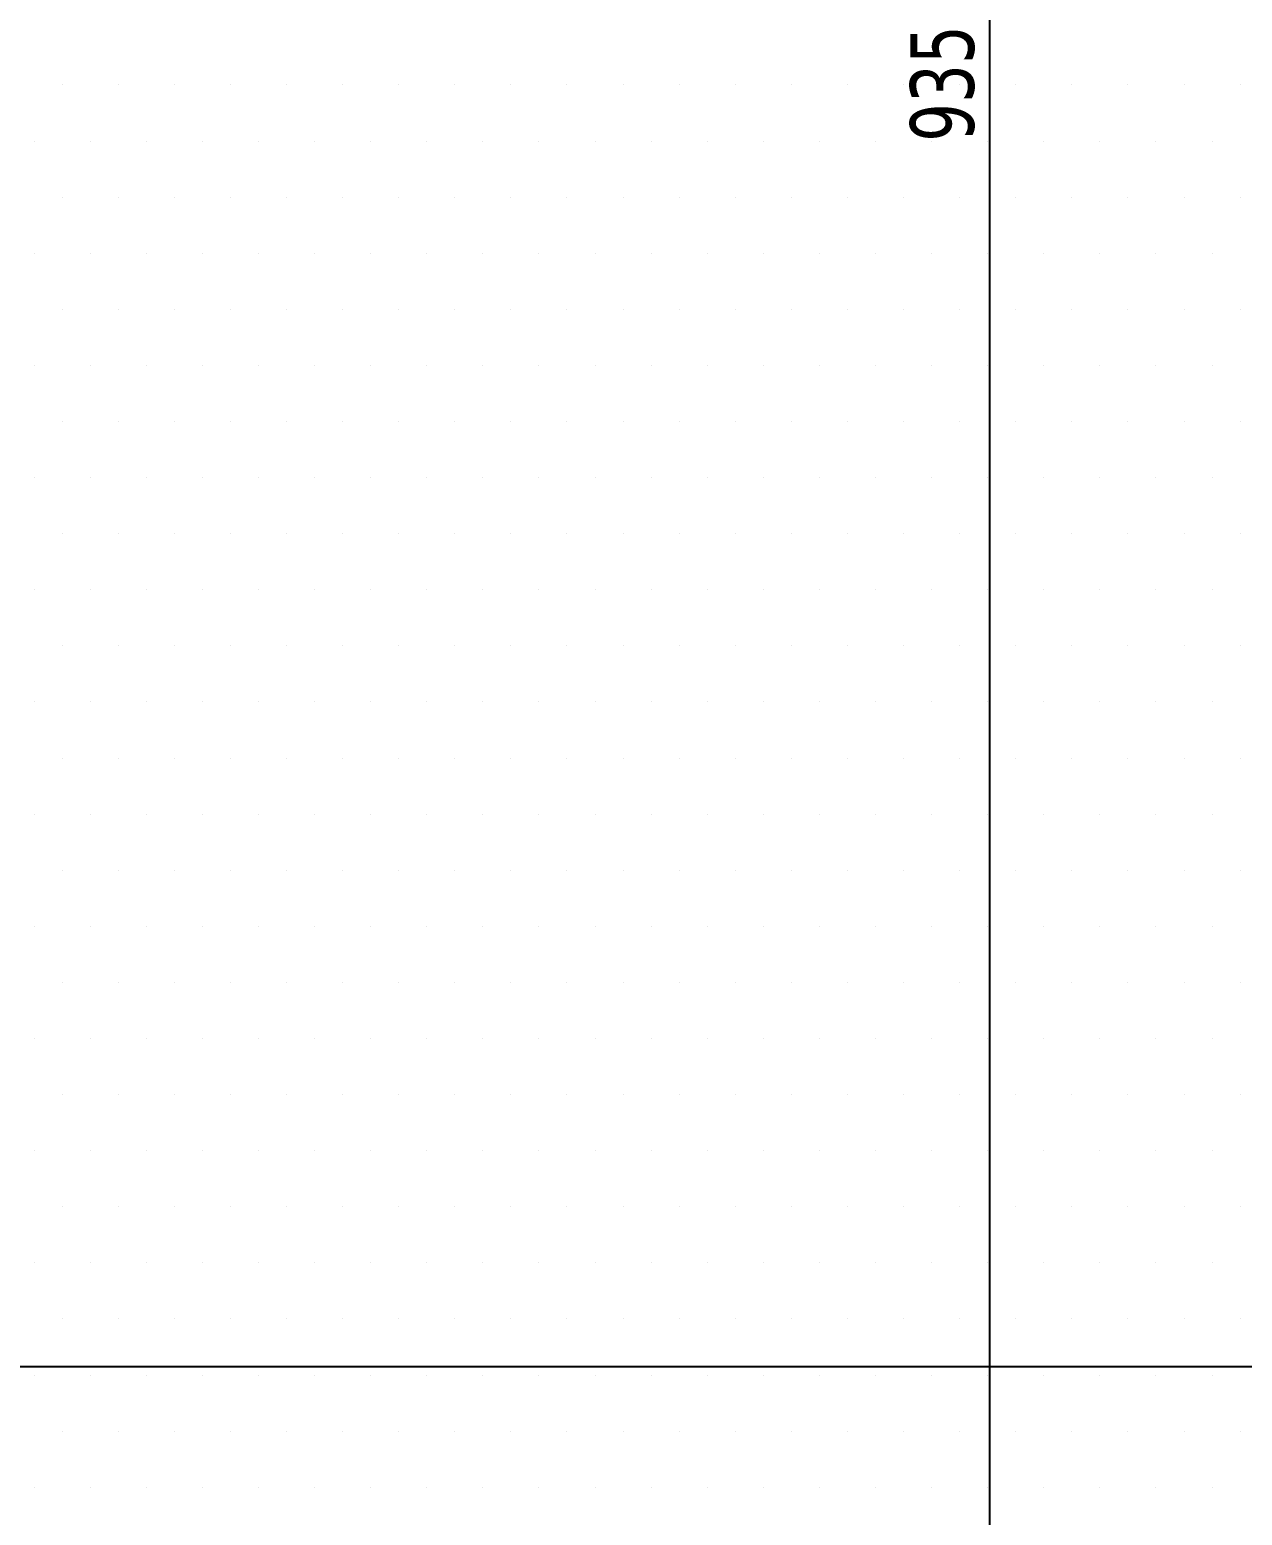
# Model space of a CAD drawing. Header units: millimetres. Extents: x 43168.9 to 43194.6, y -25545.1 to -25543.4.
# Drawn here: x 43180.1508 to 43180.2194, y -25544.4534 to -25544.3693 of the extents above; entities that cross this region are included whole.
import ezdxf

# ---------------------------------------------------------------- set-up
doc = ezdxf.new("R2010")
doc.units = ezdxf.units.MM
doc.header["$LTSCALE"] = 200
for name, color, linetype in [('olcudis_sgh', 185, 'Continuous'), ('olcuic_sgh', 183, 'Continuous'), ('tarama-zemin_sgh', 197, 'Continuous')]:
    doc.layers.add(name, color=color, linetype=linetype)
doc.styles.add('dim', font='VERDANA.TTF', dxfattribs={"width": 0.7})

msp = doc.modelspace()

# ---------------------------------------------------------------- linework, layer by layer
at = {"layer": 'olcudis_sgh'}
msp.add_line((43180.261128, -25544.445036), (43179.99063, -25544.445036), dxfattribs=at)
at = {"layer": 'olcuic_sgh'}
msp.add_line((43180.20515, -25544.466169), (43180.20515, -25544.27866), dxfattribs=at)
at = {"layer": 'tarama-zemin_sgh'}
for p, q in [((43180.152637, -25544.372475), (43180.152637, -25544.372475)), ((43180.155812, -25544.372475), (43180.155812, -25544.372475)), ((43180.158987, -25544.372475), (43180.158987, -25544.372475)), ((43180.162162, -25544.372475), (43180.162162, -25544.372475)), ((43180.165337, -25544.372475), (43180.165337, -25544.372475)), ((43180.168512, -25544.372475), (43180.168512, -25544.372475)), ((43180.171687, -25544.372475), (43180.171687, -25544.372475)), ((43180.174862, -25544.372475), (43180.174862, -25544.372475)), ((43180.178037, -25544.372475), (43180.178037, -25544.372475)), ((43180.181212, -25544.372475), (43180.181212, -25544.372475)), ((43180.184387, -25544.372475), (43180.184387, -25544.372475)), ((43180.187562, -25544.372475), (43180.187562, -25544.372475)), ((43180.190737, -25544.372475), (43180.190737, -25544.372475)), ((43180.193912, -25544.372475), (43180.193912, -25544.372475)), ((43180.197087, -25544.372475), (43180.197087, -25544.372475)), ((43180.200262, -25544.372475), (43180.200262, -25544.372475)), ((43180.203437, -25544.372475), (43180.203437, -25544.372475)), ((43180.206612, -25544.372475), (43180.206612, -25544.372475)), ((43180.209787, -25544.372475), (43180.209787, -25544.372475)), ((43180.212962, -25544.372475), (43180.212962, -25544.372475)), ((43180.216137, -25544.372475), (43180.216137, -25544.372475)), ((43180.219312, -25544.372475), (43180.219312, -25544.372475)), ((43180.15105, -25544.37565), (43180.15105, -25544.37565)), ((43180.154225, -25544.37565), (43180.154225, -25544.37565)), ((43180.1574, -25544.37565), (43180.1574, -25544.37565)), ((43180.160575, -25544.37565), (43180.160575, -25544.37565)), ((43180.16375, -25544.37565), (43180.16375, -25544.37565)), ((43180.166925, -25544.37565), (43180.166925, -25544.37565)), ((43180.1701, -25544.37565), (43180.1701, -25544.37565)), ((43180.173275, -25544.37565), (43180.173275, -25544.37565)), ((43180.17645, -25544.37565), (43180.17645, -25544.37565)), ((43180.179625, -25544.37565), (43180.179625, -25544.37565)), ((43180.1828, -25544.37565), (43180.1828, -25544.37565)), ((43180.185975, -25544.37565), (43180.185975, -25544.37565)), ((43180.18915, -25544.37565), (43180.18915, -25544.37565)), ((43180.192325, -25544.37565), (43180.192325, -25544.37565)), ((43180.1955, -25544.37565), (43180.1955, -25544.37565)), ((43180.198675, -25544.37565), (43180.198675, -25544.37565)), ((43180.20185, -25544.37565), (43180.20185, -25544.37565)), ((43180.205025, -25544.37565), (43180.205025, -25544.37565)), ((43180.2082, -25544.37565), (43180.2082, -25544.37565)), ((43180.211375, -25544.37565), (43180.211375, -25544.37565)), ((43180.21455, -25544.37565), (43180.21455, -25544.37565)), ((43180.217725, -25544.37565), (43180.217725, -25544.37565)), ((43180.152637, -25544.378825), (43180.152637, -25544.378825)), ((43180.155812, -25544.378825), (43180.155812, -25544.378825)), ((43180.158987, -25544.378825), (43180.158987, -25544.378825)), ((43180.162162, -25544.378825), (43180.162162, -25544.378825)), ((43180.165337, -25544.378825), (43180.165337, -25544.378825)), ((43180.168512, -25544.378825), (43180.168512, -25544.378825)), ((43180.171687, -25544.378825), (43180.171687, -25544.378825)), ((43180.174862, -25544.378825), (43180.174862, -25544.378825)), ((43180.178037, -25544.378825), (43180.178037, -25544.378825)), ((43180.181212, -25544.378825), (43180.181212, -25544.378825)), ((43180.184387, -25544.378825), (43180.184387, -25544.378825)), ((43180.187562, -25544.378825), (43180.187562, -25544.378825)), ((43180.190737, -25544.378825), (43180.190737, -25544.378825)), ((43180.193912, -25544.378825), (43180.193912, -25544.378825)), ((43180.197087, -25544.378825), (43180.197087, -25544.378825)), ((43180.200262, -25544.378825), (43180.200262, -25544.378825)), ((43180.203437, -25544.378825), (43180.203437, -25544.378825)), ((43180.206612, -25544.378825), (43180.206612, -25544.378825)), ((43180.209787, -25544.378825), (43180.209787, -25544.378825)), ((43180.212962, -25544.378825), (43180.212962, -25544.378825)), ((43180.216137, -25544.378825), (43180.216137, -25544.378825)), ((43180.219312, -25544.378825), (43180.219312, -25544.378825)), ((43180.15105, -25544.382), (43180.15105, -25544.382)), ((43180.154225, -25544.382), (43180.154225, -25544.382)), ((43180.1574, -25544.382), (43180.1574, -25544.382)), ((43180.160575, -25544.382), (43180.160575, -25544.382)), ((43180.16375, -25544.382), (43180.16375, -25544.382)), ((43180.166925, -25544.382), (43180.166925, -25544.382)), ((43180.1701, -25544.382), (43180.1701, -25544.382)), ((43180.173275, -25544.382), (43180.173275, -25544.382)), ((43180.17645, -25544.382), (43180.17645, -25544.382)), ((43180.179625, -25544.382), (43180.179625, -25544.382)), ((43180.1828, -25544.382), (43180.1828, -25544.382)), ((43180.185975, -25544.382), (43180.185975, -25544.382)), ((43180.18915, -25544.382), (43180.18915, -25544.382)), ((43180.192325, -25544.382), (43180.192325, -25544.382)), ((43180.1955, -25544.382), (43180.1955, -25544.382)), ((43180.198675, -25544.382), (43180.198675, -25544.382)), ((43180.20185, -25544.382), (43180.20185, -25544.382)), ((43180.205025, -25544.382), (43180.205025, -25544.382)), ((43180.2082, -25544.382), (43180.2082, -25544.382)), ((43180.211375, -25544.382), (43180.211375, -25544.382)), ((43180.21455, -25544.382), (43180.21455, -25544.382)), ((43180.217725, -25544.382), (43180.217725, -25544.382)), ((43180.152637, -25544.385175), (43180.152637, -25544.385175)), ((43180.155812, -25544.385175), (43180.155812, -25544.385175)), ((43180.158987, -25544.385175), (43180.158987, -25544.385175)), ((43180.162162, -25544.385175), (43180.162162, -25544.385175)), ((43180.165337, -25544.385175), (43180.165337, -25544.385175)), ((43180.168512, -25544.385175), (43180.168512, -25544.385175)), ((43180.171687, -25544.385175), (43180.171687, -25544.385175)), ((43180.174862, -25544.385175), (43180.174862, -25544.385175)), ((43180.178037, -25544.385175), (43180.178037, -25544.385175)), ((43180.181212, -25544.385175), (43180.181212, -25544.385175)), ((43180.184387, -25544.385175), (43180.184387, -25544.385175)), ((43180.187562, -25544.385175), (43180.187562, -25544.385175)), ((43180.190737, -25544.385175), (43180.190737, -25544.385175)), ((43180.193912, -25544.385175), (43180.193912, -25544.385175)), ((43180.197087, -25544.385175), (43180.197087, -25544.385175)), ((43180.200262, -25544.385175), (43180.200262, -25544.385175)), ((43180.203437, -25544.385175), (43180.203437, -25544.385175)), ((43180.206612, -25544.385175), (43180.206612, -25544.385175)), ((43180.209787, -25544.385175), (43180.209787, -25544.385175)), ((43180.212962, -25544.385175), (43180.212962, -25544.385175)), ((43180.216137, -25544.385175), (43180.216137, -25544.385175)), ((43180.219312, -25544.385175), (43180.219312, -25544.385175)), ((43180.15105, -25544.38835), (43180.15105, -25544.38835)), ((43180.154225, -25544.38835), (43180.154225, -25544.38835)), ((43180.1574, -25544.38835), (43180.1574, -25544.38835)), ((43180.160575, -25544.38835), (43180.160575, -25544.38835)), ((43180.16375, -25544.38835), (43180.16375, -25544.38835)), ((43180.166925, -25544.38835), (43180.166925, -25544.38835)), ((43180.1701, -25544.38835), (43180.1701, -25544.38835)), ((43180.173275, -25544.38835), (43180.173275, -25544.38835)), ((43180.17645, -25544.38835), (43180.17645, -25544.38835)), ((43180.179625, -25544.38835), (43180.179625, -25544.38835)), ((43180.1828, -25544.38835), (43180.1828, -25544.38835)), ((43180.185975, -25544.38835), (43180.185975, -25544.38835)), ((43180.18915, -25544.38835), (43180.18915, -25544.38835)), ((43180.192325, -25544.38835), (43180.192325, -25544.38835)), ((43180.1955, -25544.38835), (43180.1955, -25544.38835)), ((43180.198675, -25544.38835), (43180.198675, -25544.38835)), ((43180.20185, -25544.38835), (43180.20185, -25544.38835)), ((43180.205025, -25544.38835), (43180.205025, -25544.38835)), ((43180.2082, -25544.38835), (43180.2082, -25544.38835)), ((43180.211375, -25544.38835), (43180.211375, -25544.38835)), ((43180.21455, -25544.38835), (43180.21455, -25544.38835)), ((43180.217725, -25544.38835), (43180.217725, -25544.38835)), ((43180.152637, -25544.391525), (43180.152637, -25544.391525)), ((43180.155812, -25544.391525), (43180.155812, -25544.391525)), ((43180.158987, -25544.391525), (43180.158987, -25544.391525)), ((43180.162162, -25544.391525), (43180.162162, -25544.391525)), ((43180.165337, -25544.391525), (43180.165337, -25544.391525)), ((43180.168512, -25544.391525), (43180.168512, -25544.391525)), ((43180.171687, -25544.391525), (43180.171687, -25544.391525)), ((43180.174862, -25544.391525), (43180.174862, -25544.391525)), ((43180.178037, -25544.391525), (43180.178037, -25544.391525)), ((43180.181212, -25544.391525), (43180.181212, -25544.391525)), ((43180.184387, -25544.391525), (43180.184387, -25544.391525)), ((43180.187562, -25544.391525), (43180.187562, -25544.391525)), ((43180.190737, -25544.391525), (43180.190737, -25544.391525)), ((43180.193912, -25544.391525), (43180.193912, -25544.391525)), ((43180.197087, -25544.391525), (43180.197087, -25544.391525)), ((43180.200262, -25544.391525), (43180.200262, -25544.391525)), ((43180.203437, -25544.391525), (43180.203437, -25544.391525)), ((43180.206612, -25544.391525), (43180.206612, -25544.391525)), ((43180.209787, -25544.391525), (43180.209787, -25544.391525)), ((43180.212962, -25544.391525), (43180.212962, -25544.391525)), ((43180.216137, -25544.391525), (43180.216137, -25544.391525)), ((43180.219312, -25544.391525), (43180.219312, -25544.391525)), ((43180.15105, -25544.3947), (43180.15105, -25544.3947)), ((43180.154225, -25544.3947), (43180.154225, -25544.3947)), ((43180.1574, -25544.3947), (43180.1574, -25544.3947)), ((43180.160575, -25544.3947), (43180.160575, -25544.3947)), ((43180.16375, -25544.3947), (43180.16375, -25544.3947)), ((43180.166925, -25544.3947), (43180.166925, -25544.3947)), ((43180.1701, -25544.3947), (43180.1701, -25544.3947)), ((43180.173275, -25544.3947), (43180.173275, -25544.3947)), ((43180.17645, -25544.3947), (43180.17645, -25544.3947)), ((43180.179625, -25544.3947), (43180.179625, -25544.3947)), ((43180.1828, -25544.3947), (43180.1828, -25544.3947)), ((43180.185975, -25544.3947), (43180.185975, -25544.3947)), ((43180.18915, -25544.3947), (43180.18915, -25544.3947)), ((43180.192325, -25544.3947), (43180.192325, -25544.3947)), ((43180.1955, -25544.3947), (43180.1955, -25544.3947)), ((43180.198675, -25544.3947), (43180.198675, -25544.3947)), ((43180.20185, -25544.3947), (43180.20185, -25544.3947)), ((43180.205025, -25544.3947), (43180.205025, -25544.3947)), ((43180.2082, -25544.3947), (43180.2082, -25544.3947)), ((43180.211375, -25544.3947), (43180.211375, -25544.3947)), ((43180.21455, -25544.3947), (43180.21455, -25544.3947)), ((43180.217725, -25544.3947), (43180.217725, -25544.3947)), ((43180.152637, -25544.397875), (43180.152637, -25544.397875)), ((43180.155812, -25544.397875), (43180.155812, -25544.397875)), ((43180.158987, -25544.397875), (43180.158987, -25544.397875)), ((43180.162162, -25544.397875), (43180.162162, -25544.397875)), ((43180.165337, -25544.397875), (43180.165337, -25544.397875)), ((43180.168512, -25544.397875), (43180.168512, -25544.397875)), ((43180.171687, -25544.397875), (43180.171687, -25544.397875)), ((43180.174862, -25544.397875), (43180.174862, -25544.397875)), ((43180.178037, -25544.397875), (43180.178037, -25544.397875)), ((43180.181212, -25544.397875), (43180.181212, -25544.397875)), ((43180.184387, -25544.397875), (43180.184387, -25544.397875)), ((43180.187562, -25544.397875), (43180.187562, -25544.397875)), ((43180.190737, -25544.397875), (43180.190737, -25544.397875)), ((43180.193912, -25544.397875), (43180.193912, -25544.397875)), ((43180.197087, -25544.397875), (43180.197087, -25544.397875)), ((43180.200262, -25544.397875), (43180.200262, -25544.397875)), ((43180.203437, -25544.397875), (43180.203437, -25544.397875)), ((43180.206612, -25544.397875), (43180.206612, -25544.397875)), ((43180.209787, -25544.397875), (43180.209787, -25544.397875)), ((43180.212962, -25544.397875), (43180.212962, -25544.397875)), ((43180.216137, -25544.397875), (43180.216137, -25544.397875)), ((43180.219312, -25544.397875), (43180.219312, -25544.397875)), ((43180.15105, -25544.40105), (43180.15105, -25544.40105)), ((43180.154225, -25544.40105), (43180.154225, -25544.40105)), ((43180.1574, -25544.40105), (43180.1574, -25544.40105)), ((43180.160575, -25544.40105), (43180.160575, -25544.40105)), ((43180.16375, -25544.40105), (43180.16375, -25544.40105)), ((43180.166925, -25544.40105), (43180.166925, -25544.40105)), ((43180.1701, -25544.40105), (43180.1701, -25544.40105)), ((43180.173275, -25544.40105), (43180.173275, -25544.40105)), ((43180.17645, -25544.40105), (43180.17645, -25544.40105)), ((43180.179625, -25544.40105), (43180.179625, -25544.40105)), ((43180.1828, -25544.40105), (43180.1828, -25544.40105)), ((43180.185975, -25544.40105), (43180.185975, -25544.40105)), ((43180.18915, -25544.40105), (43180.18915, -25544.40105)), ((43180.192325, -25544.40105), (43180.192325, -25544.40105)), ((43180.1955, -25544.40105), (43180.1955, -25544.40105)), ((43180.198675, -25544.40105), (43180.198675, -25544.40105)), ((43180.20185, -25544.40105), (43180.20185, -25544.40105)), ((43180.205025, -25544.40105), (43180.205025, -25544.40105)), ((43180.2082, -25544.40105), (43180.2082, -25544.40105)), ((43180.211375, -25544.40105), (43180.211375, -25544.40105)), ((43180.21455, -25544.40105), (43180.21455, -25544.40105)), ((43180.217725, -25544.40105), (43180.217725, -25544.40105)), ((43180.152637, -25544.404225), (43180.152637, -25544.404225)), ((43180.155812, -25544.404225), (43180.155812, -25544.404225)), ((43180.158987, -25544.404225), (43180.158987, -25544.404225)), ((43180.162162, -25544.404225), (43180.162162, -25544.404225)), ((43180.165337, -25544.404225), (43180.165337, -25544.404225)), ((43180.168512, -25544.404225), (43180.168512, -25544.404225)), ((43180.171687, -25544.404225), (43180.171687, -25544.404225)), ((43180.174862, -25544.404225), (43180.174862, -25544.404225)), ((43180.178037, -25544.404225), (43180.178037, -25544.404225)), ((43180.181212, -25544.404225), (43180.181212, -25544.404225)), ((43180.184387, -25544.404225), (43180.184387, -25544.404225)), ((43180.187562, -25544.404225), (43180.187562, -25544.404225)), ((43180.190737, -25544.404225), (43180.190737, -25544.404225)), ((43180.193912, -25544.404225), (43180.193912, -25544.404225)), ((43180.197087, -25544.404225), (43180.197087, -25544.404225)), ((43180.200262, -25544.404225), (43180.200262, -25544.404225)), ((43180.203437, -25544.404225), (43180.203437, -25544.404225)), ((43180.206612, -25544.404225), (43180.206612, -25544.404225)), ((43180.209787, -25544.404225), (43180.209787, -25544.404225)), ((43180.212962, -25544.404225), (43180.212962, -25544.404225)), ((43180.216137, -25544.404225), (43180.216137, -25544.404225)), ((43180.219312, -25544.404225), (43180.219312, -25544.404225)), ((43180.15105, -25544.4074), (43180.15105, -25544.4074)), ((43180.154225, -25544.4074), (43180.154225, -25544.4074)), ((43180.1574, -25544.4074), (43180.1574, -25544.4074)), ((43180.160575, -25544.4074), (43180.160575, -25544.4074)), ((43180.16375, -25544.4074), (43180.16375, -25544.4074)), ((43180.166925, -25544.4074), (43180.166925, -25544.4074)), ((43180.1701, -25544.4074), (43180.1701, -25544.4074)), ((43180.173275, -25544.4074), (43180.173275, -25544.4074)), ((43180.17645, -25544.4074), (43180.17645, -25544.4074)), ((43180.179625, -25544.4074), (43180.179625, -25544.4074)), ((43180.1828, -25544.4074), (43180.1828, -25544.4074)), ((43180.185975, -25544.4074), (43180.185975, -25544.4074)), ((43180.18915, -25544.4074), (43180.18915, -25544.4074)), ((43180.192325, -25544.4074), (43180.192325, -25544.4074)), ((43180.1955, -25544.4074), (43180.1955, -25544.4074)), ((43180.198675, -25544.4074), (43180.198675, -25544.4074)), ((43180.20185, -25544.4074), (43180.20185, -25544.4074)), ((43180.205025, -25544.4074), (43180.205025, -25544.4074)), ((43180.2082, -25544.4074), (43180.2082, -25544.4074)), ((43180.211375, -25544.4074), (43180.211375, -25544.4074)), ((43180.21455, -25544.4074), (43180.21455, -25544.4074)), ((43180.217725, -25544.4074), (43180.217725, -25544.4074)), ((43180.152637, -25544.410575), (43180.152637, -25544.410575)), ((43180.155812, -25544.410575), (43180.155812, -25544.410575)), ((43180.158987, -25544.410575), (43180.158987, -25544.410575)), ((43180.162162, -25544.410575), (43180.162162, -25544.410575)), ((43180.165337, -25544.410575), (43180.165337, -25544.410575)), ((43180.168512, -25544.410575), (43180.168512, -25544.410575)), ((43180.171687, -25544.410575), (43180.171687, -25544.410575)), ((43180.174862, -25544.410575), (43180.174862, -25544.410575)), ((43180.178037, -25544.410575), (43180.178037, -25544.410575)), ((43180.181212, -25544.410575), (43180.181212, -25544.410575)), ((43180.184387, -25544.410575), (43180.184387, -25544.410575)), ((43180.187562, -25544.410575), (43180.187562, -25544.410575)), ((43180.190737, -25544.410575), (43180.190737, -25544.410575)), ((43180.193912, -25544.410575), (43180.193912, -25544.410575)), ((43180.197087, -25544.410575), (43180.197087, -25544.410575)), ((43180.200262, -25544.410575), (43180.200262, -25544.410575)), ((43180.203437, -25544.410575), (43180.203437, -25544.410575)), ((43180.206612, -25544.410575), (43180.206612, -25544.410575)), ((43180.209787, -25544.410575), (43180.209787, -25544.410575)), ((43180.212962, -25544.410575), (43180.212962, -25544.410575)), ((43180.216137, -25544.410575), (43180.216137, -25544.410575)), ((43180.219312, -25544.410575), (43180.219312, -25544.410575)), ((43180.15105, -25544.41375), (43180.15105, -25544.41375)), ((43180.154225, -25544.41375), (43180.154225, -25544.41375)), ((43180.1574, -25544.41375), (43180.1574, -25544.41375)), ((43180.160575, -25544.41375), (43180.160575, -25544.41375)), ((43180.16375, -25544.41375), (43180.16375, -25544.41375)), ((43180.166925, -25544.41375), (43180.166925, -25544.41375)), ((43180.1701, -25544.41375), (43180.1701, -25544.41375)), ((43180.173275, -25544.41375), (43180.173275, -25544.41375)), ((43180.17645, -25544.41375), (43180.17645, -25544.41375)), ((43180.179625, -25544.41375), (43180.179625, -25544.41375)), ((43180.1828, -25544.41375), (43180.1828, -25544.41375)), ((43180.185975, -25544.41375), (43180.185975, -25544.41375)), ((43180.18915, -25544.41375), (43180.18915, -25544.41375)), ((43180.192325, -25544.41375), (43180.192325, -25544.41375)), ((43180.1955, -25544.41375), (43180.1955, -25544.41375)), ((43180.198675, -25544.41375), (43180.198675, -25544.41375)), ((43180.20185, -25544.41375), (43180.20185, -25544.41375)), ((43180.205025, -25544.41375), (43180.205025, -25544.41375)), ((43180.2082, -25544.41375), (43180.2082, -25544.41375)), ((43180.211375, -25544.41375), (43180.211375, -25544.41375)), ((43180.21455, -25544.41375), (43180.21455, -25544.41375)), ((43180.217725, -25544.41375), (43180.217725, -25544.41375)), ((43180.152637, -25544.416925), (43180.152637, -25544.416925)), ((43180.155812, -25544.416925), (43180.155812, -25544.416925)), ((43180.158987, -25544.416925), (43180.158987, -25544.416925)), ((43180.162162, -25544.416925), (43180.162162, -25544.416925)), ((43180.165337, -25544.416925), (43180.165337, -25544.416925)), ((43180.168512, -25544.416925), (43180.168512, -25544.416925)), ((43180.171687, -25544.416925), (43180.171687, -25544.416925)), ((43180.174862, -25544.416925), (43180.174862, -25544.416925)), ((43180.178037, -25544.416925), (43180.178037, -25544.416925)), ((43180.181212, -25544.416925), (43180.181212, -25544.416925)), ((43180.184387, -25544.416925), (43180.184387, -25544.416925)), ((43180.187562, -25544.416925), (43180.187562, -25544.416925)), ((43180.190737, -25544.416925), (43180.190737, -25544.416925)), ((43180.193912, -25544.416925), (43180.193912, -25544.416925)), ((43180.197087, -25544.416925), (43180.197087, -25544.416925)), ((43180.200262, -25544.416925), (43180.200262, -25544.416925)), ((43180.203437, -25544.416925), (43180.203437, -25544.416925)), ((43180.206612, -25544.416925), (43180.206612, -25544.416925)), ((43180.209787, -25544.416925), (43180.209787, -25544.416925)), ((43180.212962, -25544.416925), (43180.212962, -25544.416925)), ((43180.216137, -25544.416925), (43180.216137, -25544.416925)), ((43180.219312, -25544.416925), (43180.219312, -25544.416925)), ((43180.15105, -25544.4201), (43180.15105, -25544.4201)), ((43180.154225, -25544.4201), (43180.154225, -25544.4201)), ((43180.1574, -25544.4201), (43180.1574, -25544.4201)), ((43180.160575, -25544.4201), (43180.160575, -25544.4201)), ((43180.16375, -25544.4201), (43180.16375, -25544.4201)), ((43180.166925, -25544.4201), (43180.166925, -25544.4201)), ((43180.1701, -25544.4201), (43180.1701, -25544.4201)), ((43180.173275, -25544.4201), (43180.173275, -25544.4201)), ((43180.17645, -25544.4201), (43180.17645, -25544.4201)), ((43180.179625, -25544.4201), (43180.179625, -25544.4201)), ((43180.1828, -25544.4201), (43180.1828, -25544.4201)), ((43180.185975, -25544.4201), (43180.185975, -25544.4201)), ((43180.18915, -25544.4201), (43180.18915, -25544.4201)), ((43180.192325, -25544.4201), (43180.192325, -25544.4201)), ((43180.1955, -25544.4201), (43180.1955, -25544.4201)), ((43180.198675, -25544.4201), (43180.198675, -25544.4201)), ((43180.20185, -25544.4201), (43180.20185, -25544.4201)), ((43180.205025, -25544.4201), (43180.205025, -25544.4201)), ((43180.2082, -25544.4201), (43180.2082, -25544.4201)), ((43180.211375, -25544.4201), (43180.211375, -25544.4201)), ((43180.21455, -25544.4201), (43180.21455, -25544.4201)), ((43180.217725, -25544.4201), (43180.217725, -25544.4201)), ((43180.152637, -25544.423275), (43180.152637, -25544.423275)), ((43180.155812, -25544.423275), (43180.155812, -25544.423275)), ((43180.158987, -25544.423275), (43180.158987, -25544.423275)), ((43180.162162, -25544.423275), (43180.162162, -25544.423275)), ((43180.165337, -25544.423275), (43180.165337, -25544.423275)), ((43180.168512, -25544.423275), (43180.168512, -25544.423275)), ((43180.171687, -25544.423275), (43180.171687, -25544.423275)), ((43180.174862, -25544.423275), (43180.174862, -25544.423275)), ((43180.178037, -25544.423275), (43180.178037, -25544.423275)), ((43180.181212, -25544.423275), (43180.181212, -25544.423275)), ((43180.184387, -25544.423275), (43180.184387, -25544.423275)), ((43180.187562, -25544.423275), (43180.187562, -25544.423275)), ((43180.190737, -25544.423275), (43180.190737, -25544.423275)), ((43180.193912, -25544.423275), (43180.193912, -25544.423275)), ((43180.197087, -25544.423275), (43180.197087, -25544.423275)), ((43180.200262, -25544.423275), (43180.200262, -25544.423275)), ((43180.203437, -25544.423275), (43180.203437, -25544.423275)), ((43180.206612, -25544.423275), (43180.206612, -25544.423275)), ((43180.209787, -25544.423275), (43180.209787, -25544.423275)), ((43180.212962, -25544.423275), (43180.212962, -25544.423275)), ((43180.216137, -25544.423275), (43180.216137, -25544.423275)), ((43180.219312, -25544.423275), (43180.219312, -25544.423275)), ((43180.15105, -25544.42645), (43180.15105, -25544.42645)), ((43180.154225, -25544.42645), (43180.154225, -25544.42645)), ((43180.1574, -25544.42645), (43180.1574, -25544.42645)), ((43180.160575, -25544.42645), (43180.160575, -25544.42645)), ((43180.16375, -25544.42645), (43180.16375, -25544.42645)), ((43180.166925, -25544.42645), (43180.166925, -25544.42645)), ((43180.1701, -25544.42645), (43180.1701, -25544.42645)), ((43180.173275, -25544.42645), (43180.173275, -25544.42645)), ((43180.17645, -25544.42645), (43180.17645, -25544.42645)), ((43180.179625, -25544.42645), (43180.179625, -25544.42645)), ((43180.1828, -25544.42645), (43180.1828, -25544.42645)), ((43180.185975, -25544.42645), (43180.185975, -25544.42645)), ((43180.18915, -25544.42645), (43180.18915, -25544.42645)), ((43180.192325, -25544.42645), (43180.192325, -25544.42645)), ((43180.1955, -25544.42645), (43180.1955, -25544.42645)), ((43180.198675, -25544.42645), (43180.198675, -25544.42645)), ((43180.20185, -25544.42645), (43180.20185, -25544.42645)), ((43180.205025, -25544.42645), (43180.205025, -25544.42645)), ((43180.2082, -25544.42645), (43180.2082, -25544.42645)), ((43180.211375, -25544.42645), (43180.211375, -25544.42645)), ((43180.21455, -25544.42645), (43180.21455, -25544.42645)), ((43180.217725, -25544.42645), (43180.217725, -25544.42645)), ((43180.152637, -25544.429625), (43180.152637, -25544.429625)), ((43180.155812, -25544.429625), (43180.155812, -25544.429625)), ((43180.158987, -25544.429625), (43180.158987, -25544.429625)), ((43180.162162, -25544.429625), (43180.162162, -25544.429625)), ((43180.165337, -25544.429625), (43180.165337, -25544.429625)), ((43180.168512, -25544.429625), (43180.168512, -25544.429625)), ((43180.171687, -25544.429625), (43180.171687, -25544.429625)), ((43180.174862, -25544.429625), (43180.174862, -25544.429625)), ((43180.178037, -25544.429625), (43180.178037, -25544.429625)), ((43180.181212, -25544.429625), (43180.181212, -25544.429625)), ((43180.184387, -25544.429625), (43180.184387, -25544.429625)), ((43180.187562, -25544.429625), (43180.187562, -25544.429625)), ((43180.190737, -25544.429625), (43180.190737, -25544.429625)), ((43180.193912, -25544.429625), (43180.193912, -25544.429625)), ((43180.197087, -25544.429625), (43180.197087, -25544.429625)), ((43180.200262, -25544.429625), (43180.200262, -25544.429625)), ((43180.203437, -25544.429625), (43180.203437, -25544.429625)), ((43180.206612, -25544.429625), (43180.206612, -25544.429625)), ((43180.209787, -25544.429625), (43180.209787, -25544.429625)), ((43180.212962, -25544.429625), (43180.212962, -25544.429625)), ((43180.216137, -25544.429625), (43180.216137, -25544.429625)), ((43180.219312, -25544.429625), (43180.219312, -25544.429625)), ((43180.15105, -25544.4328), (43180.15105, -25544.4328)), ((43180.154225, -25544.4328), (43180.154225, -25544.4328)), ((43180.1574, -25544.4328), (43180.1574, -25544.4328)), ((43180.160575, -25544.4328), (43180.160575, -25544.4328)), ((43180.16375, -25544.4328), (43180.16375, -25544.4328)), ((43180.166925, -25544.4328), (43180.166925, -25544.4328)), ((43180.1701, -25544.4328), (43180.1701, -25544.4328)), ((43180.173275, -25544.4328), (43180.173275, -25544.4328)), ((43180.17645, -25544.4328), (43180.17645, -25544.4328)), ((43180.179625, -25544.4328), (43180.179625, -25544.4328)), ((43180.1828, -25544.4328), (43180.1828, -25544.4328)), ((43180.185975, -25544.4328), (43180.185975, -25544.4328)), ((43180.18915, -25544.4328), (43180.18915, -25544.4328)), ((43180.192325, -25544.4328), (43180.192325, -25544.4328)), ((43180.1955, -25544.4328), (43180.1955, -25544.4328)), ((43180.198675, -25544.4328), (43180.198675, -25544.4328)), ((43180.20185, -25544.4328), (43180.20185, -25544.4328)), ((43180.205025, -25544.4328), (43180.205025, -25544.4328)), ((43180.2082, -25544.4328), (43180.2082, -25544.4328)), ((43180.211375, -25544.4328), (43180.211375, -25544.4328)), ((43180.21455, -25544.4328), (43180.21455, -25544.4328)), ((43180.217725, -25544.4328), (43180.217725, -25544.4328)), ((43180.152637, -25544.435975), (43180.152637, -25544.435975)), ((43180.155812, -25544.435975), (43180.155812, -25544.435975)), ((43180.158987, -25544.435975), (43180.158987, -25544.435975)), ((43180.162162, -25544.435975), (43180.162162, -25544.435975)), ((43180.165337, -25544.435975), (43180.165337, -25544.435975)), ((43180.168512, -25544.435975), (43180.168512, -25544.435975)), ((43180.171687, -25544.435975), (43180.171687, -25544.435975)), ((43180.174862, -25544.435975), (43180.174862, -25544.435975)), ((43180.178037, -25544.435975), (43180.178037, -25544.435975)), ((43180.181212, -25544.435975), (43180.181212, -25544.435975)), ((43180.184387, -25544.435975), (43180.184387, -25544.435975)), ((43180.187562, -25544.435975), (43180.187562, -25544.435975)), ((43180.190737, -25544.435975), (43180.190737, -25544.435975)), ((43180.193912, -25544.435975), (43180.193912, -25544.435975)), ((43180.197087, -25544.435975), (43180.197087, -25544.435975)), ((43180.200262, -25544.435975), (43180.200262, -25544.435975)), ((43180.203437, -25544.435975), (43180.203437, -25544.435975)), ((43180.206612, -25544.435975), (43180.206612, -25544.435975)), ((43180.209787, -25544.435975), (43180.209787, -25544.435975)), ((43180.212962, -25544.435975), (43180.212962, -25544.435975)), ((43180.216137, -25544.435975), (43180.216137, -25544.435975)), ((43180.219312, -25544.435975), (43180.219312, -25544.435975)), ((43180.15105, -25544.43915), (43180.15105, -25544.43915)), ((43180.154225, -25544.43915), (43180.154225, -25544.43915)), ((43180.1574, -25544.43915), (43180.1574, -25544.43915)), ((43180.160575, -25544.43915), (43180.160575, -25544.43915)), ((43180.16375, -25544.43915), (43180.16375, -25544.43915)), ((43180.166925, -25544.43915), (43180.166925, -25544.43915)), ((43180.1701, -25544.43915), (43180.1701, -25544.43915)), ((43180.173275, -25544.43915), (43180.173275, -25544.43915)), ((43180.17645, -25544.43915), (43180.17645, -25544.43915)), ((43180.179625, -25544.43915), (43180.179625, -25544.43915)), ((43180.1828, -25544.43915), (43180.1828, -25544.43915)), ((43180.185975, -25544.43915), (43180.185975, -25544.43915)), ((43180.18915, -25544.43915), (43180.18915, -25544.43915)), ((43180.192325, -25544.43915), (43180.192325, -25544.43915)), ((43180.1955, -25544.43915), (43180.1955, -25544.43915)), ((43180.198675, -25544.43915), (43180.198675, -25544.43915)), ((43180.20185, -25544.43915), (43180.20185, -25544.43915)), ((43180.205025, -25544.43915), (43180.205025, -25544.43915)), ((43180.2082, -25544.43915), (43180.2082, -25544.43915)), ((43180.211375, -25544.43915), (43180.211375, -25544.43915)), ((43180.21455, -25544.43915), (43180.21455, -25544.43915)), ((43180.217725, -25544.43915), (43180.217725, -25544.43915)), ((43180.152637, -25544.442325), (43180.152637, -25544.442325)), ((43180.155812, -25544.442325), (43180.155812, -25544.442325)), ((43180.158987, -25544.442325), (43180.158987, -25544.442325)), ((43180.162162, -25544.442325), (43180.162162, -25544.442325)), ((43180.165337, -25544.442325), (43180.165337, -25544.442325)), ((43180.168512, -25544.442325), (43180.168512, -25544.442325)), ((43180.171687, -25544.442325), (43180.171687, -25544.442325)), ((43180.174862, -25544.442325), (43180.174862, -25544.442325)), ((43180.178037, -25544.442325), (43180.178037, -25544.442325)), ((43180.181212, -25544.442325), (43180.181212, -25544.442325)), ((43180.184387, -25544.442325), (43180.184387, -25544.442325)), ((43180.187562, -25544.442325), (43180.187562, -25544.442325)), ((43180.190737, -25544.442325), (43180.190737, -25544.442325)), ((43180.193912, -25544.442325), (43180.193912, -25544.442325)), ((43180.197087, -25544.442325), (43180.197087, -25544.442325)), ((43180.200262, -25544.442325), (43180.200262, -25544.442325)), ((43180.203437, -25544.442325), (43180.203437, -25544.442325)), ((43180.206612, -25544.442325), (43180.206612, -25544.442325)), ((43180.209787, -25544.442325), (43180.209787, -25544.442325)), ((43180.212962, -25544.442325), (43180.212962, -25544.442325)), ((43180.216137, -25544.442325), (43180.216137, -25544.442325)), ((43180.219312, -25544.442325), (43180.219312, -25544.442325)), ((43180.15105, -25544.4455), (43180.15105, -25544.4455)), ((43180.154225, -25544.4455), (43180.154225, -25544.4455)), ((43180.1574, -25544.4455), (43180.1574, -25544.4455)), ((43180.160575, -25544.4455), (43180.160575, -25544.4455)), ((43180.16375, -25544.4455), (43180.16375, -25544.4455)), ((43180.166925, -25544.4455), (43180.166925, -25544.4455)), ((43180.1701, -25544.4455), (43180.1701, -25544.4455)), ((43180.173275, -25544.4455), (43180.173275, -25544.4455)), ((43180.17645, -25544.4455), (43180.17645, -25544.4455)), ((43180.179625, -25544.4455), (43180.179625, -25544.4455)), ((43180.1828, -25544.4455), (43180.1828, -25544.4455)), ((43180.185975, -25544.4455), (43180.185975, -25544.4455)), ((43180.18915, -25544.4455), (43180.18915, -25544.4455)), ((43180.192325, -25544.4455), (43180.192325, -25544.4455)), ((43180.1955, -25544.4455), (43180.1955, -25544.4455)), ((43180.198675, -25544.4455), (43180.198675, -25544.4455)), ((43180.20185, -25544.4455), (43180.20185, -25544.4455)), ((43180.205025, -25544.4455), (43180.205025, -25544.4455)), ((43180.2082, -25544.4455), (43180.2082, -25544.4455)), ((43180.211375, -25544.4455), (43180.211375, -25544.4455)), ((43180.21455, -25544.4455), (43180.21455, -25544.4455)), ((43180.217725, -25544.4455), (43180.217725, -25544.4455)), ((43180.152637, -25544.448675), (43180.152637, -25544.448675)), ((43180.155812, -25544.448675), (43180.155812, -25544.448675)), ((43180.158987, -25544.448675), (43180.158987, -25544.448675)), ((43180.162162, -25544.448675), (43180.162162, -25544.448675)), ((43180.165337, -25544.448675), (43180.165337, -25544.448675)), ((43180.168512, -25544.448675), (43180.168512, -25544.448675)), ((43180.171687, -25544.448675), (43180.171687, -25544.448675)), ((43180.174862, -25544.448675), (43180.174862, -25544.448675)), ((43180.178037, -25544.448675), (43180.178037, -25544.448675)), ((43180.181212, -25544.448675), (43180.181212, -25544.448675)), ((43180.184387, -25544.448675), (43180.184387, -25544.448675)), ((43180.187562, -25544.448675), (43180.187562, -25544.448675)), ((43180.190737, -25544.448675), (43180.190737, -25544.448675)), ((43180.193912, -25544.448675), (43180.193912, -25544.448675)), ((43180.197087, -25544.448675), (43180.197087, -25544.448675)), ((43180.200262, -25544.448675), (43180.200262, -25544.448675)), ((43180.203437, -25544.448675), (43180.203437, -25544.448675)), ((43180.206612, -25544.448675), (43180.206612, -25544.448675)), ((43180.209787, -25544.448675), (43180.209787, -25544.448675)), ((43180.212962, -25544.448675), (43180.212962, -25544.448675)), ((43180.216137, -25544.448675), (43180.216137, -25544.448675)), ((43180.219312, -25544.448675), (43180.219312, -25544.448675)), ((43180.15105, -25544.45185), (43180.15105, -25544.45185)), ((43180.154225, -25544.45185), (43180.154225, -25544.45185)), ((43180.1574, -25544.45185), (43180.1574, -25544.45185)), ((43180.160575, -25544.45185), (43180.160575, -25544.45185)), ((43180.16375, -25544.45185), (43180.16375, -25544.45185)), ((43180.166925, -25544.45185), (43180.166925, -25544.45185)), ((43180.1701, -25544.45185), (43180.1701, -25544.45185)), ((43180.173275, -25544.45185), (43180.173275, -25544.45185)), ((43180.17645, -25544.45185), (43180.17645, -25544.45185)), ((43180.179625, -25544.45185), (43180.179625, -25544.45185)), ((43180.1828, -25544.45185), (43180.1828, -25544.45185)), ((43180.185975, -25544.45185), (43180.185975, -25544.45185)), ((43180.18915, -25544.45185), (43180.18915, -25544.45185)), ((43180.192325, -25544.45185), (43180.192325, -25544.45185)), ((43180.1955, -25544.45185), (43180.1955, -25544.45185)), ((43180.198675, -25544.45185), (43180.198675, -25544.45185)), ((43180.20185, -25544.45185), (43180.20185, -25544.45185)), ((43180.205025, -25544.45185), (43180.205025, -25544.45185)), ((43180.2082, -25544.45185), (43180.2082, -25544.45185)), ((43180.211375, -25544.45185), (43180.211375, -25544.45185)), ((43180.21455, -25544.45185), (43180.21455, -25544.45185)), ((43180.217725, -25544.45185), (43180.217725, -25544.45185))]:
    msp.add_line(p, q, dxfattribs=at)

# ---------------------------------------------------------------- texts
at = {"layer": 'olcuic_sgh', "color": 2, "style": 'dim', "width": 0.7}
msp.add_text('935', height=0.0036, rotation=90, dxfattribs=at).set_placement((43180.204238, -25544.375693))

doc.saveas('drawing.dxf')
